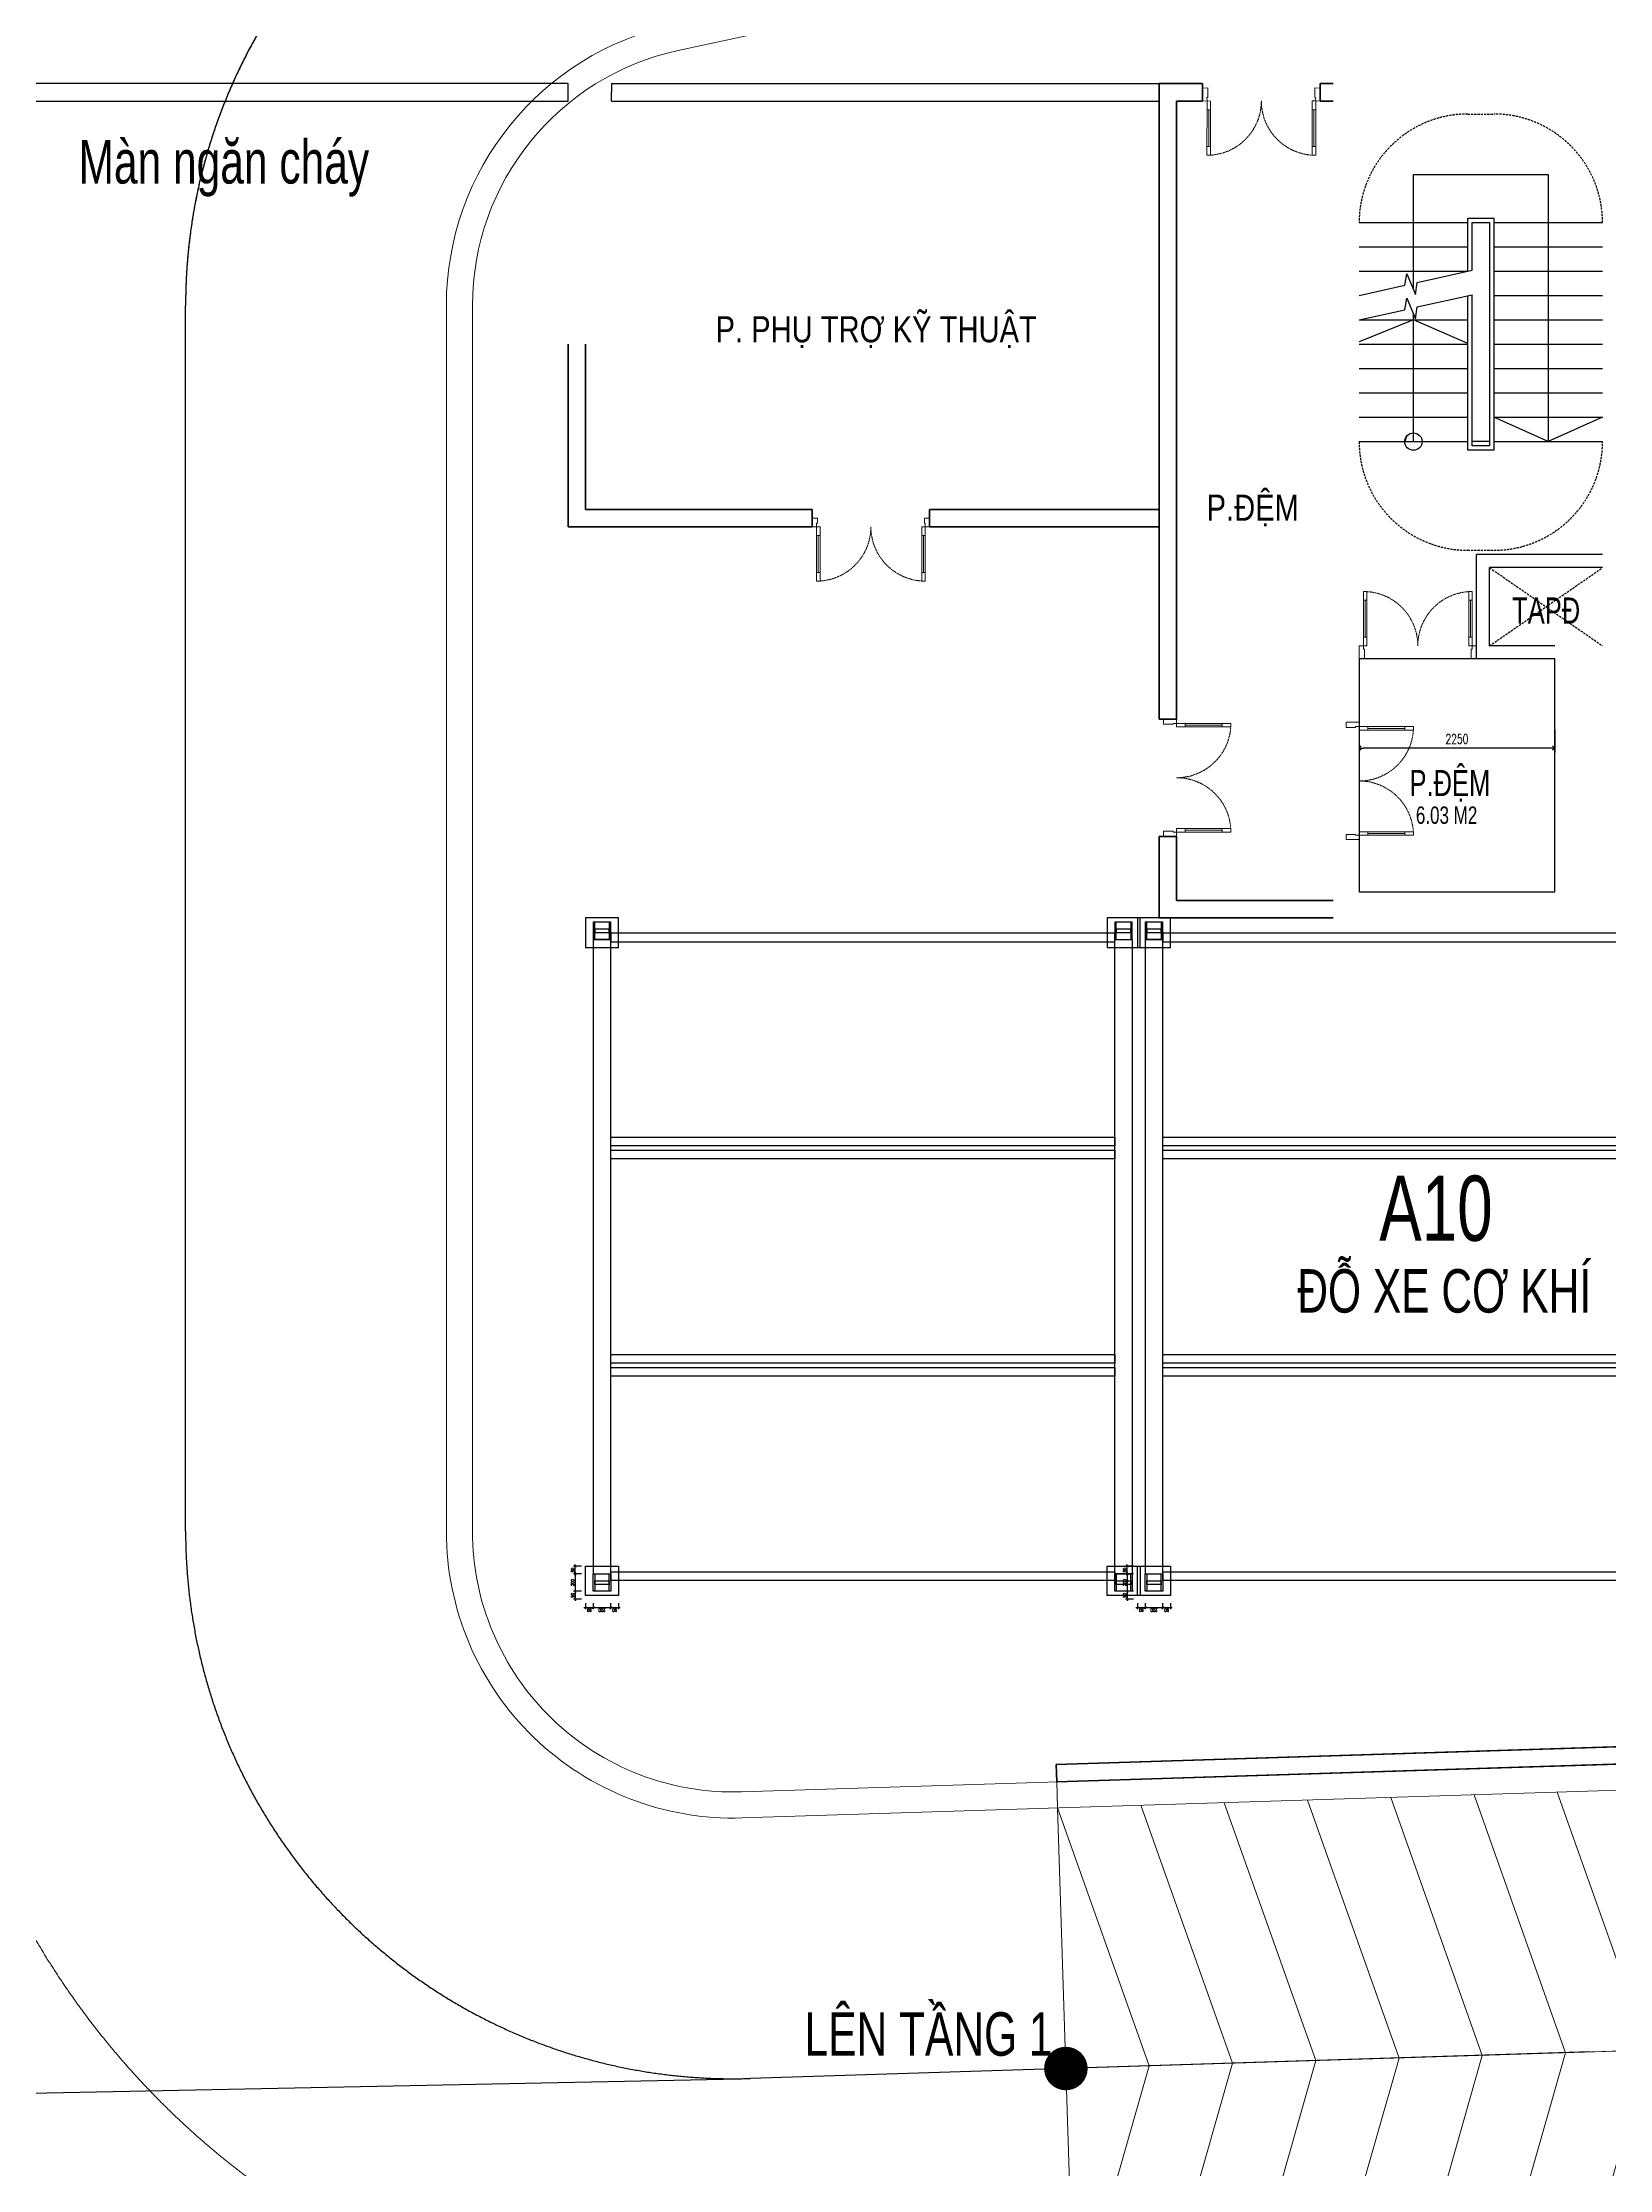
# Model space of a CAD drawing. Header units: millimetres. Extents: x -1534340 to 1713810, y -1348191 to 1114081.
# Drawn here: x 1291184 to 1309209, y -718227 to -693750 of the extents above; entities that cross this region are included whole.
import ezdxf
from ezdxf.enums import TextEntityAlignment as Align

# ---------------------------------------------------------------- set-up
doc = ezdxf.new("R2010")
doc.units = ezdxf.units.MM
doc.header["$LTSCALE"] = 100
doc.set_wipeout_variables(frame=1)
doc.header["$PDMODE"] = 32
doc.header["$PDSIZE"] = 2.5
for name, pattern in [('$0$Xref_ST_MBDV Cot vach 30.7.2022$0$HIDDEN2', [0.1875, 0.125, -0.0625]), ('DASHDOT2', [0.5, 0.25, -0.125, 0, -0.125]), ('DASHED', [4.5, 3, -1.5]), ('HIDDEN', [0.375, 0.25, -0.125]), ('HIDDEN2', [0.1875, 0.125, -0.0625]), ('Xref_ST_MBDV Cot vach 30.7.2022$0$HIDDEN', [0.375, 0.25, -0.125]), ('Xref_ST_MBDV Cot vach 30.7.2022$0$HIDDEN2', [0.1875, 0.125, -0.0625])]:
    doc.linetypes.add(name, pattern=pattern)
for name, color, linetype, lineweight in [('$0$Xref_ST_MBDV Cot vach 30.7.2022$0$CUA', 37, 'Continuous', 13), ('CUA', 37, 'Continuous', 13), ('KT-GIAO THONG HAM', 42, 'Continuous', 13), ('KT-Net cat', 1, 'Continuous', 40), ('KT-Net khuat', 8, 'HIDDEN', 18), ('KT-Net manh', 251, 'Continuous', 13), ('KT-Net thay', 7, 'Continuous', 15), ('KT-Vat lieu', 250, 'Continuous', 9), ('Xref_ST_MBDV Cot vach 30.7.2022$0$CUA', 37, 'Continuous', 13)]:
    doc.layers.add(name, color=color, linetype=linetype, lineweight=lineweight)
for name, color, linetype in [('2', 2, 'Continuous'), ('A-FLOR-STRS', 16, 'Continuous'), ('ccu12-Manh', 8, 'Continuous'), ('KT-Kich thuoc', 9, 'Continuous'), ('Wall FF', 4, 'Continuous'), ('xe cơ khí', 251, 'Continuous'), ('Xref_ST_MBDV Cot vach 30.7.2022$0$A-FLOR-STRS-ARROW', 8, 'Continuous'), ('Xref_ST_MBDV Cot vach 30.7.2022$0$KT-Khuat', 9, 'Xref_ST_MBDV Cot vach 30.7.2022$0$HIDDEN'), ('Xref_ST_MBDV Cot vach 30.7.2022$0$KT-Net manh', 139, 'Continuous'), ('Xref_ST_MBDV Cot vach 30.7.2022$0$KT-Text', 7, 'Continuous'), ('Xref_ST_MBDV Cot vach 30.7.2022$0$KT-Thay', 7, 'Continuous'), ('Xref_ST_MBDV Cot vach 30.7.2022$0$KT-Tuong', 1, 'Continuous'), ('Xref_ST_MBDV Cot vach 30.7.2022$0$Xref_ST_MBDV Cot vach 30.7.2022|Xref_ST_MBDV Cot vach 30.7.2022|Xref_ST_MBDV Cot vach 30.7.2022|Xref_ST_MBDV Cot vach 30.7.2022|A-WALL-PATT', 251, 'Continuous')]:
    doc.layers.add(name, color=color, linetype=linetype)
doc.styles.add('00 Text ccu dim', font='vnsimli.shx', dxfattribs={"width": 0.7})
doc.styles.add('Xref_ST_MBDV Cot vach 30.7.2022$0$Arial', font='arial.ttf', dxfattribs={"width": 0.7})
doc.styles.add('Xref_ST_MBDV Cot vach 30.7.2022$0$xref.N.Cot vach tang N2$0$DIM', font='vnsimli.shx', dxfattribs={"width": 0.7})
doc.dimstyles.new('00A1CCU_1-300', dxfattribs={"dimscale": 300, "dimtxt": 3.5, "dimasz": 1.5, "dimexe": 1, "dimexo": 0, "dimgap": 0.6, "dimtad": 1, "dimdec": 0, "dimzin": 0, "dimdsep": 46, "dimtxsty": '00 Text ccu dim', "dimblk1": 'ARCHTICK', "dimblk2": 'ARCHTICK', "dimsah": 1, "dimcen": 2, "dimdle": 1, "dimclrd": 256, "dimclre": 256, "dimclrt": 31, "dimadec": 0, "dimazin": 0, "dimtfac": 1, "dimtdec": 0, "dimtix": 1, "dimtmove": 2, "dimatfit": 3, "dimldrblk": 'OPEN90', "dimfxl": 1, "dimtvp": 0.833333, "dimtolj": 1, "dimtzin": 0, "dimarcsym": 0})
doc.dimstyles.new('Xref_ST_MBDV Cot vach 30.7.2022$0$xref.N.Cot vach tang N2$0$CCU 1-100 A1', dxfattribs={"dimscale": 100, "dimtxt": 2.2, "dimasz": 1, "dimexe": 1, "dimexo": 0, "dimgap": 1, "dimtad": 1, "dimdec": 0, "dimdsep": 46, "dimtxsty": 'Xref_ST_MBDV Cot vach 30.7.2022$0$xref.N.Cot vach tang N2$0$DIM', "dimblk1": 'Xref_ST_MBDV Cot vach 30.7.2022$0$xref.N.Cot vach tang N2$0$_ARCHTICK', "dimblk2": 'Xref_ST_MBDV Cot vach 30.7.2022$0$xref.N.Cot vach tang N2$0$_ARCHTICK', "dimsah": 1, "dimcen": 0, "dimdle": 1, "dimclrd": 256, "dimclre": 256, "dimclrt": 31, "dimadec": 0, "dimazin": 0, "dimtfac": 1, "dimtdec": 0, "dimtix": 1, "dimtmove": 2, "dimatfit": 3, "dimldrblk": 'Xref_ST_MBDV Cot vach 30.7.2022$0$xref.N.Cot vach tang N2$0$_ARCHTICK', "dimfxl": 8, "dimtolj": 1, "dimarcsym": 0})

# ---------------------------------------------------------------- blocks, each defined once
blk = doc.blocks.new('Xref_ST_MBDV Cot vach 30.7.2022$0$xref.N.Cot vach tang N2$0$_Open90')
at = {"color": 0, "linetype": 'ByBlock', "lineweight": -2}
for p, q in [((0, 0), (-1, 0)), ((-0.5, 0.5), (0, 0)), ((0, 0), (-0.5, -0.5))]:
    blk.add_line(p, q, dxfattribs=at)
blk = doc.blocks.new('*D320')
at = {"layer": 'Defpoints', "color": 5, "transparency": 16777216}
for p, q in [((17750, 1815), (17750, 1553)), ((20000, 1815), (20000, 1553)), ((19950, 1603), (17800, 1603))]:
    blk.add_line(p, q, dxfattribs=at)
at = {"layer": 'Defpoints', "color": 0, "transparency": 16777216}
for p in [(17750, 1815), (20000, 1815), (17750, 1603)]:
    blk.add_point(p, dxfattribs=at)
at = {"layer": 'Defpoints', "color": 5, "transparency": 16777216, "xscale": 50, "yscale": 50, "zscale": 50, "rotation": 180}
blk.add_blockref('Xref_ST_MBDV Cot vach 30.7.2022$0$xref.N.Cot vach tang N2$0$_Open90', (17750, 1603), dxfattribs=at)
at = {"layer": 'Defpoints', "color": 5, "transparency": 16777216, "xscale": 50, "yscale": 50, "zscale": 50}
blk.add_blockref('Xref_ST_MBDV Cot vach 30.7.2022$0$xref.N.Cot vach tang N2$0$_Open90', (20000, 1603), dxfattribs=at)
at = {"layer": 'Defpoints', "color": 5, "transparency": 16777216, "insert": (18875, 1708), "char_height": 110, "attachment_point": 5, "style": 'Xref_ST_MBDV Cot vach 30.7.2022$0$xref.N.Cot vach tang N2$0$DIM'}
blk.add_mtext('\\A1;2250', dxfattribs=at)
blk = doc.blocks.new('Xref_ST_MBDV Cot vach 30.7.2022$0$xref.N.Cot vach tang N2$0$_ARCHTICK')
at = {"color": 0, "linetype": 'ByBlock', "const_width": 0.15}
blk.add_lwpolyline([(-0.5, -0.5), (0.5, 0.5)], dxfattribs=at)
blk = doc.blocks.new('*U2308')
for p, q in [((-1260, 525), (-1300, 525)), ((-1280, 100), (-1280, 525)), ((-90, 525), (-50, 525)), ((-70, 100), (-70, 525)), ((-1260, 100), (-1300, 100)), ((-90, 100), (-50, 100))]:
    blk.add_line(p, q)
for points in [[(-1300, 0), (-1260, 0), (-1260, 625), (-1300, 625)], [(-50, 0), (-90, 0), (-90, 625), (-50, 625)], [(-1350, -150), (-1290, -150), (-1290, -40), (-1300, -40), (-1300, 0), (-1350, 0)], [(0, -150), (-60, -150), (-60, -40), (-50, -40), (-50, 0), (0, 0)]]:
    blk.add_lwpolyline(points, close=True)
at = {"linetype": 'Xref_ST_MBDV Cot vach 30.7.2022$0$HIDDEN2'}
for centre, start, end in [((-1300, 0), 0, 90), ((-50, 0), 90, 180)]:
    blk.add_arc(centre, 625, start, end, dxfattribs=at)
blk = doc.blocks.new('*D316')
at = {"layer": 'Defpoints', "color": 5, "transparency": 16777216}
for p, q in [((17750, 1815), (17750, 1553)), ((20000, 1815), (20000, 1553)), ((19950, 1603), (17800, 1603))]:
    blk.add_line(p, q, dxfattribs=at)
at = {"layer": 'Defpoints', "color": 0, "transparency": 16777216}
for p in [(17750, 1815), (20000, 1815), (17750, 1603)]:
    blk.add_point(p, dxfattribs=at)
at = {"layer": 'Defpoints', "color": 5, "transparency": 16777216, "xscale": 50, "yscale": 50, "zscale": 50, "rotation": 180}
blk.add_blockref('Xref_ST_MBDV Cot vach 30.7.2022$0$xref.N.Cot vach tang N2$0$_Open90', (17750, 1603), dxfattribs=at)
at = {"layer": 'Defpoints', "color": 5, "transparency": 16777216, "xscale": 50, "yscale": 50, "zscale": 50}
blk.add_blockref('Xref_ST_MBDV Cot vach 30.7.2022$0$xref.N.Cot vach tang N2$0$_Open90', (20000, 1603), dxfattribs=at)
at = {"layer": 'Defpoints', "color": 5, "transparency": 16777216, "insert": (18875, 1708), "char_height": 110, "attachment_point": 5, "style": 'Xref_ST_MBDV Cot vach 30.7.2022$0$xref.N.Cot vach tang N2$0$DIM'}
blk.add_mtext('\\A1;2250', dxfattribs=at)
blk = doc.blocks.new('Xref_ST_MBDV Cot vach 30.7.2022$0$Tuong Vay01-flat-1')
at = {"layer": 'Xref_ST_MBDV Cot vach 30.7.2022$0$Xref_ST_MBDV Cot vach 30.7.2022|Xref_ST_MBDV Cot vach 30.7.2022|Xref_ST_MBDV Cot vach 30.7.2022|Xref_ST_MBDV Cot vach 30.7.2022|A-WALL-PATT'}
h = blk.add_hatch(dxfattribs=at)
h.set_pattern_fill('ACET-2D-VATLIEU04', color=256, scale=50, pattern_type=2)
h.set_pattern_definition([(50, (-11139561.84, -1407213.45), (-225.902474, 189.5546825), [37.5, -412.5]), (355, (-11139561.84, -1407213.45), (32.127212, 367.215716), [30, -330]), (100.4514, (-11139531.95, -1407216.06), (-341.231527, -62.944187), [31.870095, -350.571056]), (46.1842, (-11139561.84, -1407113.45), (-319.180497, 306.252097), [56.25, -618.75]), (96.6356, (-11139517.37, -1407120.34), (-516.995922, -60.144022), [47.805144, -525.8565]), (351.1842, (-11139561.84, -1407113.45), (84.740774, 546.39543), [45, -495]), (21, (-11139511.84, -1407138.45), (-105.680822, 275.3079534), [37.5, -412.5]), (326, (-11139511.84, -1407138.45), (206.128805, 305.59852), [30, -330]), (71.4514, (-11139486.97, -1407155.22), (-328.963765, 110.380101), [31.870095, -350.571056]), (37.5, (-11139561.84, -1407213.45), (-78.1345294, 101.8269012), [0, -326, 0, -335, 0, -331.25]), (7.5, (-11139561.84, -1407213.45), (-23.2793464, 176.824191), [0, -191, 0, -318.5, 0, -126.25]), (327.5, (-11139673.34, -1407213.45), (71.9444175, 112.9301145), [0, -125, 0, -390, 0, -517.5000003]), (317.5, (-11139723.34, -1407213.45), (158.0205496, 172.449169), [0, -162.5, 0, -259, 0, -367.5]), (45, (-11139561.84, -1407213.45), (-150.260191, 150.260191), []), (45, (-11139561.84, -1407152.2), (-150.260191, 150.260191), [])])
h.paths.add_polyline_path([(-82665, -118500), (-81837, -121132), (-80903, -123728), (-79863, -126284), (-78720, -128795), (-77475, -131258), (-76131, -133667), (-74689, -136020), (-73153, -138312), (-71525, -140539), (-69807, -142699), (-68002, -144786), (-66114, -146798), (-64145, -148731), (-62100, -150582), (-59980, -152349), (-57790, -154027), (-55533, -155614), (-53213, -157109), (-50835, -158507), (-48401, -159807), (-45916, -161007), (-43385, -162104), (-40811, -163097), (-38198, -163985), (-35551, -164765), (-32875, -165436), (-30174, -165998), (-27451, -166448), (-24702, -166789), (-4397, -168938), (36420, -167648), (41836, -160719), (12445, -24368), (8473, -9249), (-4719, -5521), (-10557, -9947), (-34021, -27848), (-39777, -32009), (-41249, -35294), (-45787, -38574), (-49368, -38942), (-57644, -44924), (-59845, -46601), (-61969, -48362), (-64020, -50208), (-65993, -52137), (-67887, -54144), (-69696, -56226), (-71420, -58381), (-73054, -60604), (-74596, -62892), (-76043, -65242), (-77394, -67648), (-78645, -70107), (-79794, -72615), (-80841, -75168), (-81782, -77762), (-82617, -80392), (-83343, -83054), (-83961, -85743), (-84468, -88455), (-84865, -91186), (-85149, -93930), (-85321, -96684), (-85381, -99530), (-85329, -102201), (-85163, -104955), (-84886, -107701), (-84496, -110432), (-83996, -113146), (-83385, -115836)], flags=16)
h.paths.add_polyline_path([(-83625, -118781), (-82785, -121452), (-81837, -124086), (-80781, -126680), (-79621, -129228), (-78358, -131727), (-76994, -134172), (-75531, -136560), (-73973, -138886), (-72320, -141146), (-70577, -143337), (-68746, -145455), (-66829, -147497), (-64832, -149459), (-62755, -151337), (-60604, -153130), (-58382, -154833), (-56092, -156444), (-53738, -157960), (-51324, -159379), (-48854, -160699), (-46333, -161916), (-43764, -163030), (-41151, -164038), (-38500, -164938), (-35814, -165730), (-33098, -166411), (-30357, -166981), (-27595, -167438), (-24816, -167783), (-4434, -169940), (36920, -168633), (42913, -160966), (13418, -24135), (9295, -8442), (-4926, -4424), (-11163, -9151), (-34617, -27045), (-40580, -31355), (-42052, -34640), (-46156, -37607), (-49737, -37975), (-58240, -44121), (-60467, -45819), (-62623, -47605), (-64704, -49479), (-66707, -51435), (-68628, -53472), (-70465, -55586), (-72214, -57772), (-73872, -60029), (-75437, -62350), (-76905, -64734), (-78276, -67176), (-79545, -69672), (-80712, -72217), (-81774, -74808), (-82729, -77440), (-83576, -80109), (-84314, -82810), (-84940, -85539), (-85455, -88291), (-85857, -91062), (-86146, -93847), (-86321, -96642), (-86382, -99529), (-86328, -102241), (-86160, -105036), (-85879, -107821), (-85484, -110593), (-84976, -113347), (-84356, -116078)])
blk = doc.blocks.new('*U2541')
at = {"layer": 'KT-Net manh', "linetype": 'HIDDEN', "ltscale": 3000}
blk.add_lwpolyline([(0, 3000), (959, 0), (0, -3000)], dxfattribs=at)
blk = doc.blocks.new('*U2542')
at = {"layer": 'KT-Kich thuoc', "color": 0, "linetype": 'ByBlock', "lineweight": -2, "transparency": 16777216}
for p, rotation in [((1321056, -699325), 102.1642570564208), ((1321258, -700262), 102.1642570564208), ((1321460, -701199), 102.1642570564208), ((1321662, -702136), 102.1642570564208), ((1321864, -703073), 102.1642570564208), ((1322066, -704010), 102.1642570564208), ((1322268, -704947), 102.1642570564208), ((1322470, -705884), 102.1642570564208), ((1322672, -706821), 102.1642570564208), ((1322874, -707758), 102.1642570564208), ((1323022, -708705), 95.13071009650207), ((1323045, -709662), 87.60738877462357), ((1322942, -710614), 80.08406745274502), ((1322715, -711545), 72.56074613086646), ((1322369, -712438), 65.03742480898782), ((1321909, -713278), 57.51410348710913), ((1321342, -714051), 49.99078216523048), ((1320680, -714742), 42.46746084335183), ((1319932, -715341), 34.94413952147319), ((1319113, -715837), 27.42081819959476), ((1318236, -716222), 19.89749687771616), ((1317315, -716488), 12.37417555583751), ((1312537, -716763), 1.810256357590802), ((1313495, -716732), 1.810256357590802), ((1314453, -716702), 1.810256357590802), ((1315411, -716672), 1.810256357590802), ((1316368, -716631), 4.850854233958865), ((1304872, -717005), 1.810256357590802), ((1305830, -716975), 1.810256357590802), ((1306788, -716944), 1.810256357590802), ((1307746, -716914), 1.810256357590802), ((1308704, -716884), 1.810256357590802), ((1309662, -716853), 1.810256357590802), ((1310620, -716823), 1.810256357590802), ((1311579, -716793), 1.810256357590802), ((1302956, -717065), 1.810256357590802), ((1303914, -717035), 1.810256357590802)]:
    blk.add_blockref('*U2541', p, dxfattribs=dict(at, rotation=rotation))
blk = doc.blocks.new('*U1514')
for p, q in [((-481, -229), (-492, -191)), ((-77, -95), (-486, -210)), ((-72, -114), (-83, -75)), ((-163, -1355), (-152, -1394)), ((252, -1259), (-157, -1375)), ((246, -1240), (257, -1278))]:
    blk.add_line(p, q)
for points in [[(144, 41), (161, -17), (55, -47), (52, -37), (14, -48), (0, 0)], [(14, -48), (24, -87), (-577, -257), (-588, -218)], [(354, -1251), (343, -1213), (-259, -1382), (-248, -1421)], [(511, -1258), (495, -1201), (389, -1231), (392, -1240), (354, -1251), (367, -1299)]]:
    blk.add_lwpolyline(points, close=True)
at = {"linetype": 'HIDDEN2'}
for centre, start, end in [((14, -48), 195.7788, 285.7788), ((354, -1251), 105.7788, 195.7787)]:
    blk.add_arc(centre, 625, start, end, dxfattribs=at)
blk = doc.blocks.new('*U1511')
for p, q in [((-1260, 525), (-1300, 525)), ((-1280, 100), (-1280, 525)), ((-90, 525), (-50, 525)), ((-70, 100), (-70, 525)), ((-1260, 100), (-1300, 100)), ((-90, 100), (-50, 100))]:
    blk.add_line(p, q)
for points in [[(-1300, 0), (-1260, 0), (-1260, 625), (-1300, 625)], [(-50, 0), (-90, 0), (-90, 625), (-50, 625)], [(-1350, -150), (-1290, -150), (-1290, -40), (-1300, -40), (-1300, 0), (-1350, 0)], [(0, -150), (-60, -150), (-60, -40), (-50, -40), (-50, 0), (0, 0)]]:
    blk.add_lwpolyline(points, close=True)
at = {"linetype": '$0$Xref_ST_MBDV Cot vach 30.7.2022$0$HIDDEN2'}
for centre, start, end in [((-1300, 0), 0, 90), ((-50, 0), 90, 180)]:
    blk.add_arc(centre, 625, start, end, dxfattribs=at)
blk = doc.blocks.new('_ARCHTICK')
at = {"color": 0, "linetype": 'ByBlock', "const_width": 0.15}
blk.add_lwpolyline([(-0.5, -0.5), (0.5, 0.5)], dxfattribs=at)
blk = doc.blocks.new('*D310')
at = {"layer": 'Defpoints', "color": 0, "transparency": 16777216}
for p in [(-1060606, -1174522), (-1060606, -1174594), (-1060516, -1174594)]:
    blk.add_point(p, dxfattribs=at)
at = {"layer": 'xe cơ khí', "lineweight": -2, "transparency": 16777216}
for p, q in [((-1060496, -1174522), (-1060626, -1174522)), ((-1060606, -1174594), (-1060606, -1174502)), ((-1060516, -1174594), (-1060516, -1174502))]:
    blk.add_line(p, q, dxfattribs=at)
at = {"layer": 'xe cơ khí', "lineweight": -2, "transparency": 16777216, "xscale": 30, "yscale": 30, "zscale": 30, "rotation": 180}
blk.add_blockref('_ARCHTICK', (-1060606, -1174522), dxfattribs=at)
at = {"layer": 'xe cơ khí', "lineweight": -2, "transparency": 16777216, "xscale": 30, "yscale": 30, "zscale": 30}
blk.add_blockref('_ARCHTICK', (-1060516, -1174522), dxfattribs=at)
at = {"layer": 'xe cơ khí', "color": 31, "transparency": 16777216, "insert": (-1060561, -1174492), "char_height": 36, "attachment_point": 5, "style": '00 Text ccu dim'}
blk.add_mtext('\\A1;90', dxfattribs=at)
blk = doc.blocks.new('_Open90')
at = {"color": 0, "linetype": 'ByBlock', "lineweight": -2}
for p, q in [((0, 0), (-1, 0)), ((-0.5, 0.5), (0, 0)), ((0, 0), (-0.5, -0.5))]:
    blk.add_line(p, q, dxfattribs=at)
blk = doc.blocks.new('*D311')
at = {"layer": 'Defpoints', "color": 0, "transparency": 16777216}
for p in [(-1060516, -1174522), (-1060516, -1174594), (-1060316, -1174594)]:
    blk.add_point(p, dxfattribs=at)
at = {"layer": 'xe cơ khí', "lineweight": -2, "transparency": 16777216}
for p, q in [((-1060296, -1174522), (-1060536, -1174522)), ((-1060516, -1174594), (-1060516, -1174502)), ((-1060316, -1174594), (-1060316, -1174502))]:
    blk.add_line(p, q, dxfattribs=at)
at = {"layer": 'xe cơ khí', "lineweight": -2, "transparency": 16777216, "xscale": 30, "yscale": 30, "zscale": 30, "rotation": 180}
blk.add_blockref('_ARCHTICK', (-1060516, -1174522), dxfattribs=at)
at = {"layer": 'xe cơ khí', "lineweight": -2, "transparency": 16777216, "xscale": 30, "yscale": 30, "zscale": 30}
blk.add_blockref('_ARCHTICK', (-1060316, -1174522), dxfattribs=at)
at = {"layer": 'xe cơ khí', "color": 31, "transparency": 16777216, "insert": (-1060416, -1174492), "char_height": 36, "attachment_point": 5, "style": '00 Text ccu dim'}
blk.add_mtext('\\A1;200', dxfattribs=at)
blk = doc.blocks.new('*D312')
at = {"layer": 'Defpoints', "color": 0, "transparency": 16777216}
for p in [(-1060316, -1174594), (-1060226, -1174522), (-1060226, -1174594)]:
    blk.add_point(p, dxfattribs=at)
at = {"layer": 'xe cơ khí', "lineweight": -2, "transparency": 16777216}
for p, q in [((-1060336, -1174522), (-1060206, -1174522)), ((-1060316, -1174594), (-1060316, -1174502)), ((-1060226, -1174594), (-1060226, -1174502))]:
    blk.add_line(p, q, dxfattribs=at)
at = {"layer": 'xe cơ khí', "lineweight": -2, "transparency": 16777216, "xscale": 30, "yscale": 30, "zscale": 30, "rotation": 180}
blk.add_blockref('_ARCHTICK', (-1060316, -1174522), dxfattribs=at)
at = {"layer": 'xe cơ khí', "lineweight": -2, "transparency": 16777216, "xscale": 30, "yscale": 30, "zscale": 30}
blk.add_blockref('_ARCHTICK', (-1060226, -1174522), dxfattribs=at)
at = {"layer": 'xe cơ khí', "color": 31, "transparency": 16777216, "insert": (-1060271, -1174492), "char_height": 36, "attachment_point": 5, "style": '00 Text ccu dim'}
blk.add_mtext('\\A1;90', dxfattribs=at)
blk = doc.blocks.new('*D313')
at = {"layer": 'Defpoints', "color": 0, "transparency": 16777216}
for p in [(-1060703, -1174729), (-1060653, -1174639), (-1060653, -1174729)]:
    blk.add_point(p, dxfattribs=at)
at = {"layer": 'xe cơ khí', "lineweight": -2, "transparency": 16777216}
for p, q in [((-1060703, -1174619), (-1060703, -1174749)), ((-1060653, -1174639), (-1060723, -1174639)), ((-1060653, -1174729), (-1060723, -1174729))]:
    blk.add_line(p, q, dxfattribs=at)
at = {"layer": 'xe cơ khí', "lineweight": -2, "transparency": 16777216, "xscale": 30, "yscale": 30, "zscale": 30}
for p, rotation in [((-1060703, -1174639), 90), ((-1060703, -1174729), 270)]:
    blk.add_blockref('_ARCHTICK', p, dxfattribs=dict(at, rotation=rotation))
at = {"layer": 'xe cơ khí', "color": 31, "transparency": 16777216, "insert": (-1060733, -1174684), "char_height": 36, "attachment_point": 5, "rotation": 90, "style": '00 Text ccu dim'}
blk.add_mtext('\\A1;90', dxfattribs=at)
blk = doc.blocks.new('*D314')
at = {"layer": 'Defpoints', "color": 0, "transparency": 16777216}
for p in [(-1060653, -1174729), (-1060703, -1174929), (-1060653, -1174929)]:
    blk.add_point(p, dxfattribs=at)
at = {"layer": 'xe cơ khí', "lineweight": -2, "transparency": 16777216}
for p, q in [((-1060653, -1174729), (-1060723, -1174729)), ((-1060703, -1174709), (-1060703, -1174949)), ((-1060653, -1174929), (-1060723, -1174929))]:
    blk.add_line(p, q, dxfattribs=at)
at = {"layer": 'xe cơ khí', "lineweight": -2, "transparency": 16777216, "xscale": 30, "yscale": 30, "zscale": 30}
for p, rotation in [((-1060703, -1174729), 90), ((-1060703, -1174929), 270)]:
    blk.add_blockref('_ARCHTICK', p, dxfattribs=dict(at, rotation=rotation))
at = {"layer": 'xe cơ khí', "color": 31, "transparency": 16777216, "insert": (-1060733, -1174829), "char_height": 36, "attachment_point": 5, "rotation": 90, "style": '00 Text ccu dim'}
blk.add_mtext('\\A1;200', dxfattribs=at)
blk = doc.blocks.new('*D315')
at = {"layer": 'Defpoints', "color": 0, "transparency": 16777216}
for p in [(-1060703, -1175019), (-1060653, -1174929), (-1060653, -1175019)]:
    blk.add_point(p, dxfattribs=at)
at = {"layer": 'xe cơ khí', "lineweight": -2, "transparency": 16777216}
for p, q in [((-1060653, -1174929), (-1060723, -1174929)), ((-1060653, -1175019), (-1060723, -1175019)), ((-1060703, -1174909), (-1060703, -1175039))]:
    blk.add_line(p, q, dxfattribs=at)
at = {"layer": 'xe cơ khí', "lineweight": -2, "transparency": 16777216, "xscale": 30, "yscale": 30, "zscale": 30}
for p, rotation in [((-1060703, -1174929), 90), ((-1060703, -1175019), 270)]:
    blk.add_blockref('_ARCHTICK', p, dxfattribs=dict(at, rotation=rotation))
at = {"layer": 'xe cơ khí', "color": 31, "transparency": 16777216, "insert": (-1060733, -1174974), "char_height": 36, "attachment_point": 5, "rotation": 90, "style": '00 Text ccu dim'}
blk.add_mtext('\\A1;90', dxfattribs=at)
blk = doc.blocks.new('cot')
at = {"layer": 'xe cơ khí'}
for points in [[(11052751, 1251358), (11053091, 1251358), (11053091, 1250978), (11052751, 1250978)], [(11052801, 1251268), (11053001, 1251268), (11053001, 1251252), (11052801, 1251252)], [(11052801, 1251268), (11053001, 1251268), (11053001, 1251068), (11052801, 1251068)], [(11052921, 1251252), (11052921, 1251084), (11052881, 1251084), (11052881, 1251252)], [(11052801, 1251084), (11053001, 1251084), (11053001, 1251068), (11052801, 1251068)]]:
    blk.add_lwpolyline(points, close=True, dxfattribs=at)
blk = doc.blocks.new('*U2315')
for p, q in [((-1260, -100), (-1300, -100)), ((-1280, -100), (-1280, -525)), ((-90, -100), (-50, -100)), ((-70, -100), (-70, -525)), ((-1260, -525), (-1300, -525)), ((-90, -525), (-50, -525))]:
    blk.add_line(p, q)
for points in [[(-1350, 100), (-1290, 100), (-1290, 40), (-1300, 40), (-1300, 0), (-1350, 0)], [(-1300, 0), (-1260, 0), (-1260, -625), (-1300, -625)], [(-50, 0), (-90, 0), (-90, -625), (-50, -625)], [(0, 100), (-60, 100), (-60, 40), (-50, 40), (-50, 0), (0, 0)]]:
    blk.add_lwpolyline(points, close=True)
at = {"linetype": 'HIDDEN2'}
for centre, start, end in [((-1300, 0), 270, 0), ((-50, 0), 180, 270)]:
    blk.add_arc(centre, 625, start, end, dxfattribs=at)
blk = doc.blocks.new('BBB14')
blk.add_wipeout([(1467, -2669), (1467, -2987), (116, -3004), (118, -2669)]).dxf.layer = 'KT-Kich thuoc'
at = {"layer": 'KT-Net cat'}
for p, q in [((117, -2700), (117, -2900)), ((1467, -2700), (1467, -2900))]:
    blk.add_line(p, q, dxfattribs=at)
at = {"layer": 'CUA', "rotation": 179.9999938228274}
blk.add_blockref('*U2315', (117, -2700), dxfattribs=at)
blk = doc.blocks.new('tuongnam')
at = {"layer": 'Defpoints'}
blk.add_lwpolyline([(20000, 2630), (17750, 2630), (17750, -50), (20000, -50)], close=True, dxfattribs=at)
at = {"layer": 'Xref_ST_MBDV Cot vach 30.7.2022$0$A-FLOR-STRS-ARROW'}
for points in [[(17750, 6810.9), (18276.5, 6928.9), (18298.3, 7062.7), (18398.9, 6824.2), (18417.4, 6960.4), (19050, 7102.1)], [(17750, 6530), (18276.5, 6647.9), (18298.3, 6781.8), (18398.9, 6543.3), (18417.4, 6679.5), (19050, 6821.2)]]:
    blk.add_lwpolyline(points, dxfattribs=at)
at = {"layer": 'Xref_ST_MBDV Cot vach 30.7.2022$0$KT-Khuat', "linetype": 'Xref_ST_MBDV Cot vach 30.7.2022$0$HIDDEN'}
for p, q in [((19250, 2780), (20550, 3680)), ((19250, 3680), (20550, 2780))]:
    blk.add_line(p, q, dxfattribs=at)
at = {"layer": 'Xref_ST_MBDV Cot vach 30.7.2022$0$KT-Net manh'}
blk.add_line((18294.1, 5188.8), (18275, 5130), dxfattribs=at)
blk.add_line((18294.1, 5188.8), (18275, 5130), dxfattribs=at)
for points in [[(18375, 6880.9), (18375, 7530), (18375, 7630), (18375, 8205), (19925, 8205), (19925, 5130)], [(19000, 6259.2), (18375, 6530), (17750, 6280)], [(18375, 5130), (18375, 6600)], [(20550, 5410), (19925, 5130), (19300, 5410)]]:
    blk.add_lwpolyline(points, dxfattribs=at)
at = {"layer": 'Xref_ST_MBDV Cot vach 30.7.2022$0$KT-Net manh', "linetype": 'Xref_ST_MBDV Cot vach 30.7.2022$0$HIDDEN'}
blk.add_lwpolyline([(17750, 5130, 0.4141313), (18999.7, 3880), (19300.3, 3880, 0.4141313), (20550, 5130, 1.0000292)], format="xyb", dxfattribs=at)
at = {"layer": 'Xref_ST_MBDV Cot vach 30.7.2022$0$KT-Net manh'}
blk.add_circle((18375, 5130), 100, dxfattribs=at)
blk.add_circle((18375, 5130), 100, dxfattribs=at)
at = {"layer": 'Xref_ST_MBDV Cot vach 30.7.2022$0$KT-Thay', "extrusion": (1.28361e-08, 3.72499e-11, 1)}
for p, q in [((17750, 7650), (19000, 7650)), ((19300, 7650), (20550, 7650)), ((17750, 7370), (19000, 7370)), ((19300, 7370), (20550, 7370)), ((17750, 7090), (19000, 7090)), ((19300, 7090), (20550, 7090)), ((19300, 6810), (20550, 6810)), ((17750, 6530), (19000, 6530)), ((19300, 6530), (20550, 6530)), ((17750, 6250), (19000, 6250)), ((19300, 6250), (20550, 6250)), ((17750, 5970), (19000, 5970)), ((19300, 5970), (20550, 5970)), ((17750, 5690), (19000, 5690)), ((19300, 5690), (20550, 5690)), ((17750, 5410), (19000, 5410)), ((19300, 5410), (20550, 5410)), ((17750, 5130), (19000, 5130)), ((19300, 5130), (20550, 5130))]:
    blk.add_line(p, q, dxfattribs=at)
at = {"layer": 'Xref_ST_MBDV Cot vach 30.7.2022$0$KT-Thay'}
blk.add_line((19250, 5130), (19050, 5130), dxfattribs=at)
for points in [[(19000, 7090.9), (19000, 7700), (19300, 7700), (19300, 5030), (19000, 5030), (19000, 6810)], [(19050, 7102.1), (19050, 7650), (19250, 7650), (19250, 5080), (19050, 5080), (19050, 6821.2)]]:
    blk.add_lwpolyline(points, dxfattribs=at)
at = {"layer": 'Xref_ST_MBDV Cot vach 30.7.2022$0$KT-Tuong'}
for p, q in [((20550, 3830), (19100, 3830)), ((19100, 2630), (19100, 3830)), ((20550, 3680), (19250, 3680)), ((19250, 2780), (19250, 3680)), ((20000, 2780), (19250, 2780)), ((20000, 2630), (19100, 2630))]:
    blk.add_line(p, q, dxfattribs=at)
at = {"layer": 'Xref_ST_MBDV Cot vach 30.7.2022$0$CUA', "xscale": -1}
blk.add_blockref('*U2308', (17750, 2780), dxfattribs=at)
at = {"layer": 'Xref_ST_MBDV Cot vach 30.7.2022$0$KT-Text', "style": 'Xref_ST_MBDV Cot vach 30.7.2022$0$Arial', "width": 0.7}
for s, p in [('TAPĐ', (19901.6, 3036.7)), ('P.ĐỆM', (18793.9, 1051.4))]:
    blk.add_text(s, height=300, dxfattribs=at).set_placement(p, align=Align.CENTER)
at = {"layer": 'Xref_ST_MBDV Cot vach 30.7.2022$0$KT-Text', "color": 1, "style": 'Xref_ST_MBDV Cot vach 30.7.2022$0$Arial', "width": 0.7}
blk.add_text('6.03 M2', height=200, dxfattribs=at).set_placement((18756.1, 731.6), align=Align.CENTER)
at = {"layer": 'Defpoints', "color": 5}
for picture in ['*D320', '*D316']:
    dim = blk.add_linear_dim(base=(17750, 1603.3), p1=(20000, 1815), p2=(17750, 1815), dimstyle='Xref_ST_MBDV Cot vach 30.7.2022$0$xref.N.Cot vach tang N2$0$CCU 1-100 A1', override={"dimscale": 50, "dimblk1": 'Xref_ST_MBDV Cot vach 30.7.2022$0$xref.N.Cot vach tang N2$0$_Open90', "dimblk2": 'Xref_ST_MBDV Cot vach 30.7.2022$0$xref.N.Cot vach tang N2$0$_Open90', "dimclrd": 5, "dimclre": 5, "dimclrt": 5, "dimlwd": 65535, "dimlwe": 65535}, dxfattribs=at)
    dim.commit()
    dim.dimension.update_dxf_attribs({"geometry": picture, "text_midpoint": (18875, 1708.3)})
blk = doc.blocks.new('hhhh')
at = {"layer": 'xe cơ khí'}
for points in [[(-1053016, -1174729.3), (-1060316, -1174729.3), (-1060316, -1174929.3), (-1053016, -1174929.3)], [(-1060391, -1174929.3), (-1060291, -1174929.3), (-1060291, -1180729.3), (-1060391, -1180729.3)], [(-1058041, -1174929.3), (-1057941, -1174929.3), (-1057941, -1180729.3), (-1058041, -1180729.3)], [(-1057891, -1174929.3), (-1057791, -1174929.3), (-1057791, -1180729.3), (-1057891, -1180729.3)], [(-1055541, -1174929.3), (-1055441, -1174929.3), (-1055441, -1180729.3), (-1055541, -1180729.3)], [(-1055391, -1174929.3), (-1055291, -1174929.3), (-1055291, -1180729.3), (-1055391, -1180729.3)], [(-1052941, -1174929.3), (-1053041, -1174929.3), (-1053041, -1180729.3), (-1052941, -1180729.3)], [(-1060316, -1180729.3), (-1053016, -1180729.3), (-1053016, -1180929.3), (-1060316, -1180929.3)]]:
    blk.add_lwpolyline(points, close=True, dxfattribs=at)
for p in [(-12113317.4, -2425997.7), (-12113317.4, -2431997.7)]:
    blk.add_blockref('cot', p, dxfattribs=at)
at = {"layer": 'xe cơ khí', "xscale": -1}
for p in [(9999985.3, -2425997.7), (9999985.3, -2431997.7)]:
    blk.add_blockref('cot', p, dxfattribs=at)
at = {"layer": 'xe cơ khí'}
for base, p1, p2, picture, middle in [((-1060703.4, -1174729.3), (-1060653.1, -1174639.3), (-1060653.1, -1174729.3), '*D313', (-1060733.4, -1174684.3)), ((-1060703.4, -1174929.3), (-1060653.1, -1174729.3), (-1060653.1, -1174929.3), '*D314', (-1060733.4, -1174829.3)), ((-1060703.4, -1175019.3), (-1060653.1, -1174929.3), (-1060653.1, -1175019.3), '*D315', (-1060733.4, -1174974.3))]:
    dim = blk.add_linear_dim(base=base, p1=p1, p2=p2, angle=90, dimstyle='00A1CCU_1-300', override={"dimscale": 20, "dimtxt": 1.8}, dxfattribs=at)
    dim.commit()
    dim.dimension.update_dxf_attribs({"geometry": picture, "text_midpoint": middle})
for base, p1, p2, picture, middle in [((-1060606, -1174522.4), (-1060516, -1174594.3), (-1060606, -1174594.3), '*D310', (-1060561, -1174492.4)), ((-1060516, -1174522.4), (-1060316, -1174594.3), (-1060516, -1174594.3), '*D311', (-1060416, -1174492.4)), ((-1060226, -1174522.4), (-1060316, -1174594.3), (-1060226, -1174594.3), '*D312', (-1060271, -1174492.4))]:
    dim = blk.add_linear_dim(base=base, p1=p1, p2=p2, dimstyle='00A1CCU_1-300', override={"dimscale": 20, "dimtxt": 1.8}, dxfattribs=at)
    dim.commit()
    dim.dimension.update_dxf_attribs({"geometry": picture, "text_midpoint": middle})
blk = doc.blocks.new('3123')
at = {"layer": 'A-FLOR-STRS', "linetype": 'DASHDOT2', "ltscale": 3000}
for p, q in [((1292829.5, -710883.2), (1292829.5, -696774.9)), ((1308981.6, -716875), (1299328.5, -717180.1)), ((1281463, -717544.6), (1299206.4, -717182.7))]:
    blk.add_line(p, q, dxfattribs=at)
for centre, start, end in [((1299129.5, -696774.9), 102.16426, 180), ((1299129.5, -696774.9), 128.22137, 180), ((1299129.5, -710883.2), 180, 271.81026)]:
    blk.add_arc(centre, 6300, start, end, dxfattribs=at)
at = {"layer": 'KT-GIAO THONG HAM'}
blk.add_lwpolyline([(1317256.8, -695936.4), (1319954.5, -708451.3, -0.4681895), (1315886.9, -713655.2), (1299233.8, -714181.6, -0.4234981), (1295829.5, -710883.2), (1295829.5, -696774.9, -0.3533122), (1298434.2, -693549), (1309770.8, -691105.3, -0.4142136)], format="xyb", close=True, dxfattribs=at)
for centre, radius, start, end in [((1311098.3, -697263.9), 12300, 12.16426, 102.16426), ((1299129.5, -696774.9), 9300, 135.4774, 180)]:
    blk.add_arc(centre, radius, start, end, dxfattribs=at)
at = {"layer": 'KT-Net cat'}
for p, q in [((1304529.5, -694223.3), (1304029.5, -694223.3)), ((1304029.5, -694223.3), (1304029.5, -701536.1)), ((1304529.5, -694423.3), (1304529.5, -694223.3)), ((1306029.5, -694223.3), (1305879.5, -694223.3)), ((1305879.5, -694423.3), (1305879.5, -694223.3)), ((1304529.5, -694423.3), (1304229.5, -694423.3)), ((1304229.5, -694423.3), (1304229.5, -701536.1)), ((1306029.5, -694423.3), (1305879.5, -694423.3)), ((1297229.5, -697223.3), (1297229.5, -699323.3)), ((1297429.5, -697223.3), (1297429.5, -699123.3)), ((1297429.5, -699123.3), (1304029.5, -699123.3)), ((1297229.5, -699323.3), (1304029.5, -699323.3)), ((1304229.5, -701536.1), (1304029.5, -701536.1)), ((1304029.5, -702886.1), (1304029.5, -703823.3)), ((1304229.5, -702886.1), (1304029.5, -702886.1)), ((1304229.5, -702886.1), (1304229.5, -703623.3)), ((1306029.5, -703623.3), (1304229.5, -703623.3)), ((1306029.5, -703823.3), (1304029.5, -703823.3)), ((1302845.4, -713567.2), (1316013.8, -713151)), ((1302851.8, -713767.1), (1315877.4, -713355.4)), ((1302851.8, -713767.1), (1302845.4, -713567.2))]:
    blk.add_line(p, q, dxfattribs=at)
for points in [[(1306943.5, -692226.2), (1309876.1, -691594.1, -0.4142136), (1316768.1, -696041.7), (1319465.7, -708556.7, -0.4681895), (1315871.1, -713155.5), (1302845.4, -713567.2)], [(1306901.4, -692030.7), (1309834, -691398.6, -0.4142136), (1316963.6, -695999.6), (1319661.2, -708514.5, -0.4681895), (1315877.4, -713355.4), (1302851.8, -713767.1)]]:
    blk.add_lwpolyline(points, format="xyb", dxfattribs=at)
at = {"layer": 'KT-Net khuat', "linetype": 'HIDDEN', "ltscale": 3000}
blk.add_lwpolyline([(1317670.5, -683618.1), (1322887.1, -707819.2, -0.4681895), (1315981.6, -716653.7), (1302956, -717065.4)], format="xyb", dxfattribs=at)
at = {"layer": 'KT-Net manh', "linetype": 'HIDDEN', "ltscale": 2000}
blk.add_arc((1299129.5, -710883.2), 9300, 180, 271.81026, dxfattribs=at)
at = {"layer": 'KT-Net thay'}
for p, q in [((1302861.2, -714066.9), (1302851.8, -713767.1)), ((1303050.8, -720063.9), (1302861.2, -714066.9))]:
    blk.add_line(p, q, dxfattribs=at)
for points in [[(1320868.4, -698453.7), (1320189.5, -695304.2, 0.4142136), (1309138.6, -688172.7), (1306206, -688804.8)], [(1321012.6, -699122.6), (1322887.1, -707819.2, -0.4681895), (1315981.6, -716653.7), (1302956, -717065.4)]]:
    blk.add_lwpolyline(points, format="xyb", dxfattribs=at)
blk.add_lwpolyline([(1316963.6, -695999.6), (1319661.2, -708514.5, -0.4681895), (1315877.4, -713355.4), (1299224.3, -713881.7, -0.4234981), (1296129.5, -710883.2), (1296129.5, -696774.9, -0.3533122), (1298497.4, -693842.3), (1309834, -691398.6, -0.4142136)], format="xyb", close=True, dxfattribs=at)
at = {"layer": 'KT-Net thay', "linetype": 'DASHED', "const_width": 249.9}
blk.add_lwpolyline([(1302831, -717065.4, 1), (1303081, -717065.4, 1)], format="xyb", close=True, dxfattribs=at)
at = {"layer": 'Wall FF'}
for p, q in [((1297729.5, -694223.3), (1297729.5, -694323.3)), ((1297729.5, -694223.3), (1304029.5, -694223.3)), ((1297729.5, -694423.3), (1297729.5, -694323.3)), ((1304029.5, -694223.3), (1304029.5, -694323.3)), ((1304029.5, -694423.3), (1304029.5, -694323.3)), ((1297729.5, -694423.3), (1304029.5, -694423.3))]:
    blk.add_line(p, q, dxfattribs=at)
at = {"layer": 'Wall FF', "linetype": 'DASHED', "ltscale": 200}
blk.add_lwpolyline([(1289829.5, -694423.3), (1297229.5, -694423.3), (1297229.5, -694223.3), (1289829.5, -694223.3)], close=True, dxfattribs=at)
at = {"layer": 'Xref_ST_MBDV Cot vach 30.7.2022$0$KT-Net manh', "linetype": 'Xref_ST_MBDV Cot vach 30.7.2022$0$HIDDEN'}
blk.add_lwpolyline([(1306329.5, -695823.3, -0.4141313), (1307579.2, -694573.3), (1307879.8, -694573.3, -0.4141313), (1309129.5, -695823.3, -1.0000292)], format="xyb", dxfattribs=at)
at = {"layer": '$0$Xref_ST_MBDV Cot vach 30.7.2022$0$CUA', "xscale": -1, "rotation": 270}
blk.add_blockref('*U1511', (1306329.5, -701573.3), dxfattribs=at)
blk.add_blockref('Xref_ST_MBDV Cot vach 30.7.2022$0$Tuong Vay01-flat-1', (1285508.2, -552119.2))
at = {"layer": '2', "rotation": 89.9999999999984}
for p in [(122790.2, 348942.7), (129140.2, 348942.7)]:
    blk.add_blockref('hhhh', p, dxfattribs=at)
at = {"layer": 'CUA'}
for p, rotation in [((1304529.5, -694423.3), 74.22122668239332), ((1304229.5, -702886.1), 164.2212266823933)]:
    blk.add_blockref('*U1514', p, dxfattribs=dict(at, rotation=rotation))
at = {"layer": 'KT-Kich thuoc'}
for name, p in [('tuongnam', (1288579.5, -703473.3)), ('*U2542', (0, 0))]:
    blk.add_blockref(name, p, dxfattribs=at)
at = {"layer": 'Wall FF', "linetype": 'DASHED', "ltscale": 200, "style": 'Xref_ST_MBDV Cot vach 30.7.2022$0$Arial', "width": 0.7}
blk.add_text('Màn ngăn cháy', height=500, dxfattribs=at).set_placement((1291598, -695123.3), align=Align.MIDDLE_LEFT)
at = {"layer": 'Xref_ST_MBDV Cot vach 30.7.2022$0$KT-Text', "style": 'Xref_ST_MBDV Cot vach 30.7.2022$0$Arial'}
for s, height, width, p in [('P. PHỤ TRỢ KỸ THUẬT', 300, 0.8, (1300773.9, -697200.2)), ('P.ĐỆM', 300, 0.8, (1305105.4, -699253.3)), ('ĐỖ XE CƠ KHÍ ', 500, 0.7, (1307376.4, -708366.4))]:
    blk.add_text(s, height=height, dxfattribs=dict(at, width=width)).set_placement(p, align=Align.CENTER)
at = {"layer": 'Xref_ST_MBDV Cot vach 30.7.2022$0$KT-Text', "style": 'Xref_ST_MBDV Cot vach 30.7.2022$0$Arial', "width": 0.7}
for s, height, p in [('A10', 750, (1306560.7, -707165.2)), ('LÊN TẦNG 1', 500, (1299950.1, -716668.3))]:
    blk.add_text(s, height=height, dxfattribs=at).set_placement(p, align=Align.MIDDLE_LEFT)
at = {"layer": 'KT-Vat lieu', "xscale": -1, "rotation": 179.9999938879412}
blk.add_blockref('BBB14', (1299920.9, -702023.3), dxfattribs=at)

msp = doc.modelspace()

# ---------------------------------------------------------------- block references
at = {"layer": 'ccu12-Manh'}
msp.add_blockref('3123', (0, 0), dxfattribs=at)

doc.saveas('drawing.dxf')
